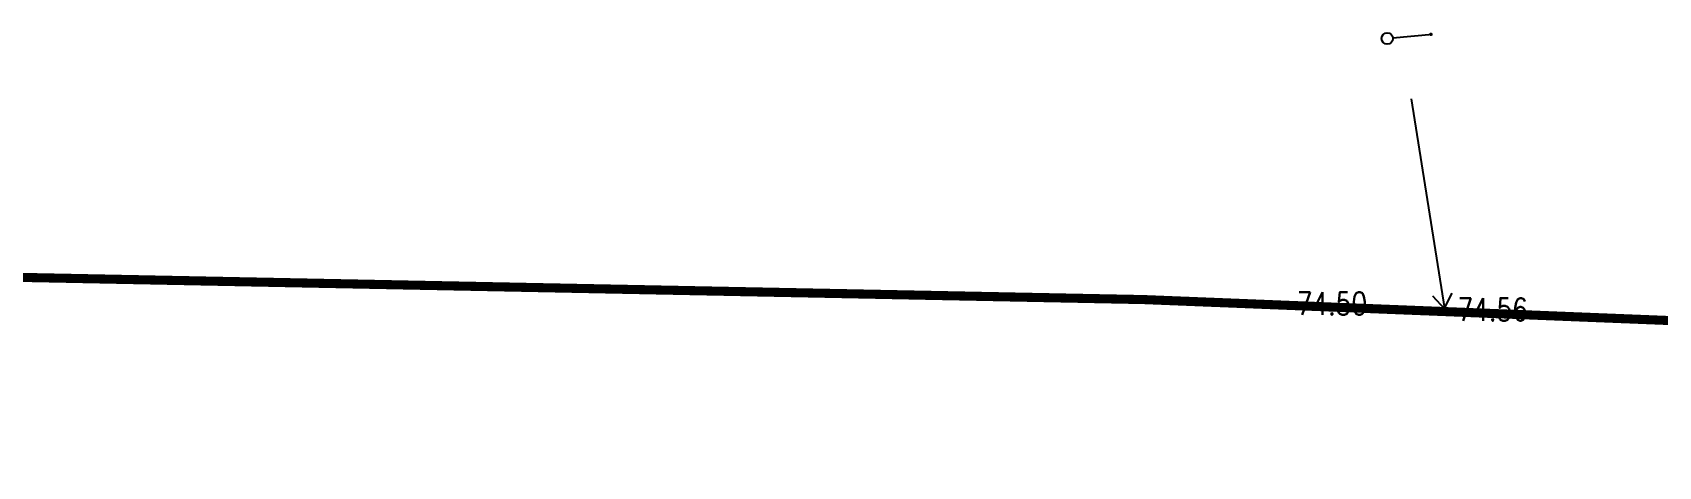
# Model space of a CAD drawing. Extents: x 10519 to 17598, y -625 to 2857.
# Drawn here: x 13861.3 to 13932.7, y 1.3 to 20.4 of the extents above; entities that cross this region are included whole.
import ezdxf
from ezdxf.enums import TextEntityAlignment as Align

# ---------------------------------------------------------------- set-up
doc = ezdxf.new("R2010")
doc.units = 0
doc.header["$MEASUREMENT"] = 0
doc.layers.get('0').update_dxf_attribs({"linetype": 'CONTINUOUS'})
for name, color, linetype in [('00000道路边线', 2, 'CONTINUOUS'), ('0000原地形', 252, 'CONTINUOUS'), ('GCD', 224, 'CONTINUOUS')]:
    doc.layers.add(name, color=color, linetype=linetype)
doc.styles.add('HZ', font='txt8.shx', dxfattribs={"width": 0.8, "bigfont": 'hz.shx'})
doc.linetypes.add('832', pattern='A,2,[150,AAA.SHX,S=1,R=0,X=0,Y=1],2,[150,AAA.SHX,S=2,R=0,X=0,Y=2],1e-11', length=4)

# ---------------------------------------------------------------- blocks, each defined once
blk = doc.blocks.new('GC200')
at = {"linetype": 'Continuous', "const_width": 0.2, "flags": 128}
blk.add_lwpolyline([(-0.1, 0, 1), (0.1, 0, 1)], format="xyb", close=True, dxfattribs=at)
blk = doc.blocks.new('gc170')
at = {"linetype": 'Continuous'}
blk.add_circle((0, 0), 0.5, dxfattribs=at)
blk = doc.blocks.new('gc013c')
at = {"linetype": 'Continuous'}
blk.add_line((0.5, 0), (4, 0), dxfattribs=at)
at = {"linetype": 'Continuous', "const_width": 0.15, "flags": 128}
blk.add_lwpolyline([(3.775, 0, 1), (3.925, 0, 1)], format="xyb", close=True, dxfattribs=at)

msp = doc.modelspace()

# ---------------------------------------------------------------- linework, layer by layer
at = {"layer": '00000道路边线', "const_width": 0.4}
msp.add_lwpolyline([(13567.512, -41.89), (13610.226, -27.725), (13642.7, -18.654, -0.051928), (13810.387, 8.266), (13857.748, 9.689), (13910.084, 8.654), (13949.57, 7.079), (13910.084, 8.654), (13899.396, 8.865)], format="xyb", dxfattribs=at)
at = {"layer": '0000原地形', "linetype": '832'}
msp.add_line((13921.801, 17.479, 148.542), (13923.268, 8.263, 148.542), dxfattribs=at)
at = {"layer": '0000原地形', "linetype": 'Continuous'}
for p, q in [((13923.295, 8.219), (13922.754, 8.809)), ((13923.245, 8.219, 73.987), (13923.612, 8.93, 73.987)), ((13923.295, 8.219), (13955.172, 6.844))]:
    msp.add_line(p, q, dxfattribs=at)
at = {"layer": '0000原地形', "linetype": 'Continuous', "const_width": 0.2, "elevation": 148.442, "flags": 128}
msp.add_lwpolyline([(13916.184, 8.48), (13923.245, 8.219)], dxfattribs=at)

# ---------------------------------------------------------------- block references
at = {"layer": '0000原地形', "linetype": 'Continuous', "xscale": 0.5, "yscale": 0.5}
msp.add_blockref('gc170', (13920.758, 20.127), dxfattribs=at)
at = {"layer": '0000原地形', "linetype": 'Continuous', "xscale": 0.5000000000143082, "yscale": 0.5, "rotation": 5.41727650946367}
msp.add_blockref('gc013c', (13920.758, 20.127), dxfattribs=at)
at = {"layer": 'GCD', "linetype": 'Continuous'}
ref = msp.add_blockref('GC200', (13916.184, 8.48, 148.482), dxfattribs=dict(at, xscale=0.5, yscale=0.5, zscale=0.5))
ref.add_attrib('height', '74.50', dxfattribs={"linetype": 'Continuous', "height": 1, "style": 'HZ', "width": 0.8}).set_placement((13916.784, 8.48, 148.482), align=Align.MIDDLE_LEFT)
ref = msp.add_blockref('GC200', (13923.245, 8.219, 148.542), dxfattribs=dict(at, xscale=0.5, yscale=0.5, zscale=0.5))
ref.add_attrib('height', '74.56', dxfattribs={"linetype": 'Continuous', "height": 1, "style": 'HZ', "width": 0.8}).set_placement((13923.845, 8.219, 148.542), align=Align.MIDDLE_LEFT)

doc.saveas('drawing.dxf')
